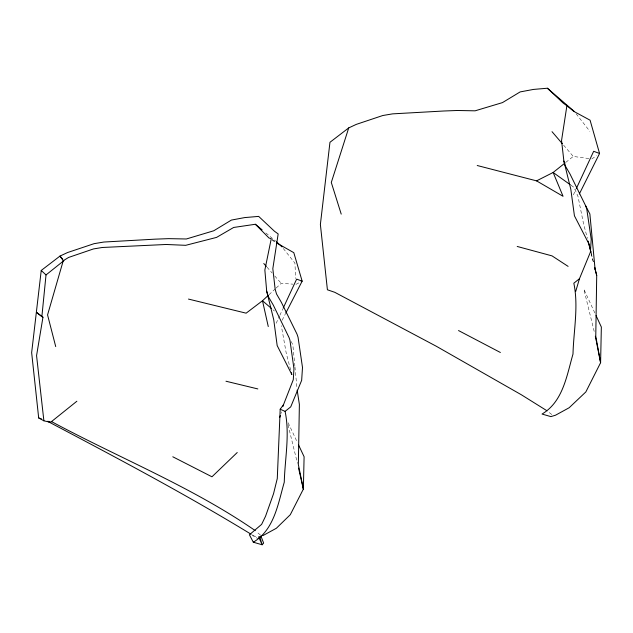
<?xml version="1.0" encoding="UTF-8"?>
<svg xmlns="http://www.w3.org/2000/svg" width="633" height="633" viewBox="0 0 633 633"><rect width="100%" height="100%" fill="white"/><g stroke="black" fill="none" stroke-linecap="round" stroke-linejoin="round"><path stroke-width="0.47" stroke-dasharray="3.17 2.37" d="M280.886 413.697L281.416 411.885M276.178 323.249L279.454 316.191M279.857 315.305L282.729 309.126M573.387 194.877L575.872 189.536M282.144 320.219L285.254 314.142M268.978 294.717L275.458 288.68M276.178 288.007L281.218 283.315L292.992 284.162M565.807 162.372L573.253 156.43L588.864 158.559M591.792 158.962L596.452 155.678M295.935 284.375L302.147 281.155M252.678 535.819L256.895 536.499M251.586 534.561L257.9 538.707M272.032 240.049L275.031 242.075M570.998 185.247L574.099 187.471L578.024 196.562L583.531 223.726L587.416 238.348M551.786 414.52L547.292 411.062M260.416 535.051L256.674 531.91M272.016 239.274L275.031 241.695M265.852 232.96L275.584 241.031M272.926 309.743L274.421 311.025M267.015 267.181L272.174 273.045M274.762 275.98L281.218 283.315M563.607 145.179L573.253 156.43M283.275 248.468L294.923 263.122L295.658 278.575M576.085 113.734L589.877 131.324M291.156 341.543L292.826 344.676L294.859 365.953M288.118 422.733L297.368 442.427M594.83 312.955L583.84 289.186L594.45 332.483M290.634 369.941L286.258 353.317L281.321 325.679M591.246 253.414L593.382 262.038M591.167 253.24L593.469 262.648M288.007 424.751L297.439 463.324M294.954 366.918L296.893 387.23"/><path stroke-width="0.95" d="M594.806 267.783L596.713 275.458L595.772 336.25L600.598 362.717L585.841 391.938L569.154 407.747L555.521 415.216L550.868 416.609L542.038 414.053C563.038 401.591 566.772 375.622 572.992 354.053C573.625 330.6 578.681 306.396 573.83 283.22L579.464 278.702L590.391 252.171L591.222 239.314L586.767 209.056L585.731 205.954L570.04 174.083L565.253 165.822L563.876 161.059L561.55 140.502L566.891 105.766L563.172 103.06L547.395 88.232L533.492 89.419L520.128 91.92L502.467 102.609L475.098 110.822L457.311 110.49L443.82 110.997L392.579 113.869L382.799 115.515L356.292 124.384L348.728 127.906L329.959 142.298L320.377 224.47L327.411 289.787L334.762 292.304L436.256 346.227L521.355 394.77L546.627 410.548M55.72 346.599L47.562 314.902L63.253 260.709L68.601 257.441L93.502 248.927L102.309 247.479L166.162 244.48L185.706 245.319L216.581 237.391L233.664 227.461L255.368 224.264L269.025 238.024L271.264 238.673L264.855 270.014L266.691 291.22L268.281 296.545L273.242 305.003L289.067 337.626L289.93 340.119L293.957 368.738L293.285 379.689L283.529 404.629L280.197 409.235L277.278 478.548L273.551 493.677L265.543 516.251L261.635 524.361L249.41 534.774L253.311 542.212L262.141 544.768L263.637 543.106L260.859 535.922M43.883 420.81L36.564 355.643L42.957 317.236L41.873 316.611L46.019 274.936L63.893 260.638L63.253 260.709L60 256.064L41.232 270.457L31.65 352.628L38.684 417.946L43.883 420.81L50.561 422.346L76.87 401.235M279.826 417.329L280.356 415.517M282.998 406.441L283.529 404.629M575.714 291.441L579.464 278.702M348.728 127.906L331.296 182.47L341.219 214.112M283.141 308.239L296.655 279.113L302.147 281.155L285.697 313.272M576.283 188.65L593.675 151.279L599.562 153.495L579.345 193.927M237.233 452.524L211.96 476.791L172.793 456.781M268.257 295.382L262.489 300.746L246.126 313.177L188.476 299.077M253.311 542.212C274.311 529.75 278.045 503.781 284.264 482.211C284.89 458.759 289.954 434.555 285.095 411.379L280.197 409.235M285.095 411.379L290.729 406.861L301.664 380.33L302.495 367.472L298.04 337.215L297.004 334.113L281.313 302.242L276.526 293.981L275.149 289.218L272.823 268.661L278.164 233.925L274.437 231.219L258.668 216.391L244.757 217.578L231.401 220.078L213.74 230.776L186.371 238.981L168.584 238.649L155.093 239.155L103.852 242.035L94.072 243.673L67.557 252.543L60 256.064L62.786 259.332M565.063 162.966L553.147 172.477L536.547 180.864L477.219 165.514M262.83 535.653L276.376 528.254L290.286 514.716L303.365 489.095L304.101 456.749L298.634 445.11M225.981 381.232L257.837 388.931M517.201 246.459L552.031 255.882L568.102 266.374M38.684 417.946L41.438 418.888M47.839 421.214L50.561 422.346M51.273 421.443C119.107 458.031 191.625 486.674 255.273 530.636M458.521 330.553L500.379 352.486M47.863 421.443C116.274 457.564 184.741 493.732 250.795 534.046M536.547 180.864L563.053 196.293L553.147 172.477L570.222 184.694M42.957 317.236L36.595 312.441L41.873 316.611M276.534 242.898L293.807 252.662L302.147 281.155M566.891 105.766L573.83 111.4L590.083 120.199L599.562 153.495M255.368 224.264L262.109 229.85M276.336 241.656L282.049 246.925M547.395 88.232L574.289 111.44M271.438 308.461L262.489 300.746L268.265 326.541M41.232 270.457L46.019 274.936M263.779 263.51L266.366 266.446M552.023 131.68L562.318 143.683M585.731 205.954L589.877 213.986L595.083 269.231L596.713 275.458M596.057 315.598L601.35 327.039L600.598 362.717L596.65 342.872M258.581 536.776L262.141 544.768L259.672 536.428M588.144 241.086L591.008 252.448M291.362 372.71L291.845 374.554L277.167 345.555L273.749 319.815L266.691 291.22M563.876 161.059L570.808 189.235L574.432 215.813L588.872 243.824L590.937 252.298M594.624 267.355L595.083 269.231M298.554 468.072L303.365 489.095L298.341 464.543L299.377 404.463L297.17 390.134M595.337 336.25L596.27 340.981"/></g></svg>
